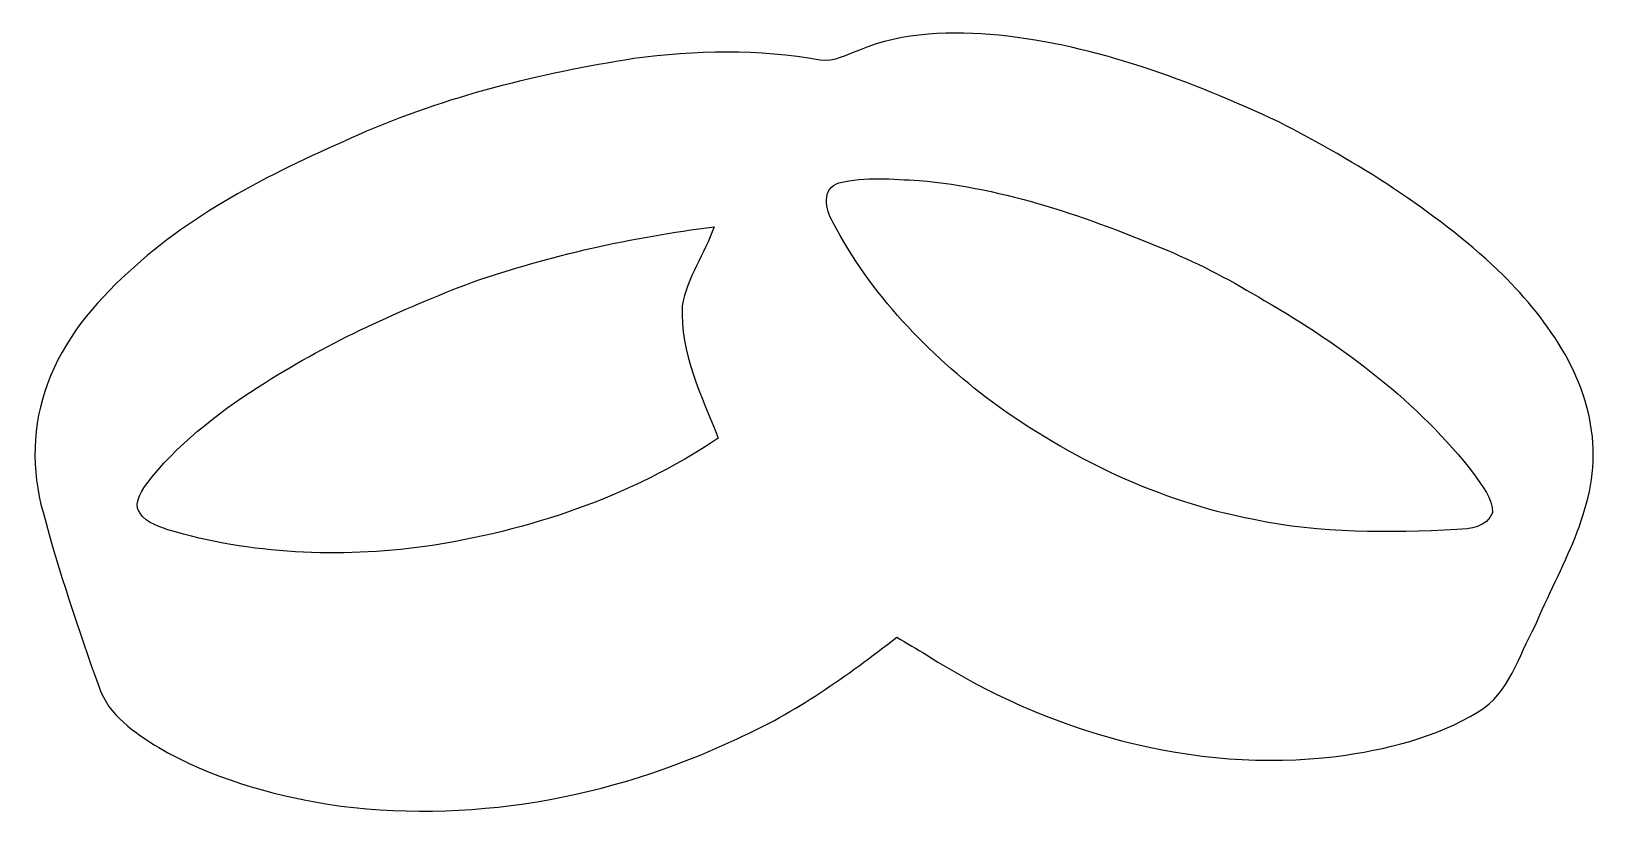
# Model space of a CAD drawing. Header units: centimetres. Extents: x -6.4 to 3.6, y -5.9 to -0.8.
import ezdxf

# ---------------------------------------------------------------- set-up
doc = ezdxf.new("R2010")
doc.units = ezdxf.units.CM
doc.header["$MEASUREMENT"] = 0
doc.layers.add('Camada 1', color=7, linetype='Continuous')

msp = doc.modelspace()

# ---------------------------------------------------------------- linework, layer by layer
at = {"layer": 'Camada 1', "color": 143}
for points, knots in [([(-1.11986, -0.95508), (-0.83798, -0.83585), (-0.52472, -0.83478), (-0.22451, -0.85911), (-0.22451, -0.85911), (0.40555, -0.92616), (1.00598, -1.15264), (1.57747, -1.41722), (1.57747, -1.41722), (2.08125, -1.67827), (2.57053, -1.9806), (2.98575, -2.37043), (2.98575, -2.37043), (3.29056, -2.66888), (3.5675, -3.04387), (3.59642, -3.4838), (3.59642, -3.4838), (3.62711, -3.9103), (3.38334, -4.28247), (3.22424, -4.65995), (3.22424, -4.65995), (3.1177, -4.85081), (3.05984, -5.09386), (2.85948, -5.21134), (2.85948, -5.21134), (2.58395, -5.38066), (2.26327, -5.45546), (1.94613, -5.49885), (1.94613, -5.49885), (1.02538, -5.60997), (0.08628, -5.34258), (-0.68841, -4.84587), (-0.68841, -4.84587), (-0.75156, -4.80635), (-0.81717, -4.77107), (-0.88032, -4.73156), (-0.88032, -4.73156), (-1.20028, -4.98169), (-1.5333, -5.22016), (-1.90691, -5.3849), (-1.90691, -5.3849), (-2.72005, -5.77155), (-3.64609, -5.93806), (-4.54003, -5.80648), (-4.54003, -5.80648), (-4.91751, -5.74297), (-5.29392, -5.63574), (-5.62659, -5.4424), (-5.62659, -5.4424), (-5.78181, -5.34646), (-5.94938, -5.23426), (-6.01077, -5.05295), (-6.01077, -5.05295), (-6.14482, -4.68288), (-6.2683, -4.30822), (-6.37096, -3.92828), (-6.37096, -3.92828), (-6.4461, -3.65877), (-6.44151, -3.36525), (-6.34202, -3.10244), (-6.34202, -3.10244), (-6.24008, -2.82022), (-6.04286, -2.58421), (-5.82274, -2.38558), (-5.82274, -2.38558), (-5.3987, -1.98907), (-4.86953, -1.73153), (-4.34248, -1.50118), (-4.34248, -1.50118), (-3.78051, -1.25141), (-3.17796, -1.10713), (-2.57224, -1.01046), (-2.57224, -1.01046), (-2.17502, -0.95754), (-1.76862, -0.94872), (-1.37316, -1.02034), (-1.37316, -1.02034), (-1.28285, -1.03692), (-1.2024, -0.98259), (-1.11986, -0.95508)], [0, 0, 0, 0, 0.04761905, 0.04761905, 0.04761905, 0.04761905, 0.0952381, 0.0952381, 0.0952381, 0.0952381, 0.14285714, 0.14285714, 0.14285714, 0.14285714, 0.19047619, 0.19047619, 0.19047619, 0.19047619, 0.23809524, 0.23809524, 0.23809524, 0.23809524, 0.28571429, 0.28571429, 0.28571429, 0.28571429, 0.33333333, 0.33333333, 0.33333333, 0.33333333, 0.38095238, 0.38095238, 0.38095238, 0.38095238, 0.42857143, 0.42857143, 0.42857143, 0.42857143, 0.47619048, 0.47619048, 0.47619048, 0.47619048, 0.52380952, 0.52380952, 0.52380952, 0.52380952, 0.57142857, 0.57142857, 0.57142857, 0.57142857, 0.61904762, 0.61904762, 0.61904762, 0.61904762, 0.66666667, 0.66666667, 0.66666667, 0.66666667, 0.71428571, 0.71428571, 0.71428571, 0.71428571, 0.76190476, 0.76190476, 0.76190476, 0.76190476, 0.80952381, 0.80952381, 0.80952381, 0.80952381, 0.85714286, 0.85714286, 0.85714286, 0.85714286, 0.9047619, 0.9047619, 0.9047619, 0.9047619, 1, 1, 1, 1]), ([(-1.25249, -1.80915), (-1.25249, -1.80915), (-1.25249, -1.80915), (-1.25249, -1.80915), (-1.25249, -1.80915), (-1.36434, -1.84548), (-1.34105, -1.98342), (-1.2913, -2.06138), (-1.2913, -2.06138), (-1.05072, -2.52494), (-0.67959, -2.90983), (-0.26437, -3.22097), (-0.26437, -3.22097), (0.23586, -3.58398), (0.8063, -3.8595), (1.41589, -3.97591), (1.41589, -3.97591), (1.84453, -4.06588), (2.2855, -4.06199), (2.72083, -4.04011), (2.72083, -4.04011), (2.8062, -4.03518), (2.91556, -4.02495), (2.95119, -3.93181), (2.95119, -3.93181), (2.95119, -3.83762), (2.88452, -3.76071), (2.83441, -3.68664), (2.83441, -3.68664), (2.47423, -3.21814), (1.99093, -2.86008), (1.48328, -2.56587), (1.48328, -2.56587), (1.28184, -2.4452), (1.07512, -2.33267), (0.85781, -2.24343), (0.85781, -2.24343), (0.34803, -2.03034), (-0.18217, -1.84267), (-0.73604, -1.79468), (-0.73604, -1.79468), (-0.90783, -1.78552), (-1.08387, -1.76893), (-1.25249, -1.80915)], [0, 0, 0, 0, 0.08333333, 0.08333333, 0.08333333, 0.08333333, 0.16666667, 0.16666667, 0.16666667, 0.16666667, 0.25, 0.25, 0.25, 0.25, 0.33333333, 0.33333333, 0.33333333, 0.33333333, 0.41666667, 0.41666667, 0.41666667, 0.41666667, 0.5, 0.5, 0.5, 0.5, 0.58333333, 0.58333333, 0.58333333, 0.58333333, 0.66666667, 0.66666667, 0.66666667, 0.66666667, 0.75, 0.75, 0.75, 0.75, 0.83333333, 0.83333333, 0.83333333, 0.83333333, 1, 1, 1, 1]), ([(-3.60941, -2.44768), (-3.60941, -2.44768), (-3.60941, -2.44768), (-3.60941, -2.44768), (-3.60941, -2.44768), (-4.06979, -2.62583), (-4.5231, -2.82833), (-4.9408, -3.09291), (-4.9408, -3.09291), (-5.2103, -3.2619), (-5.46748, -3.45768), (-5.6721, -3.70287), (-5.6721, -3.70287), (-5.7162, -3.76213), (-5.77265, -3.82564), (-5.76417, -3.90501), (-5.76417, -3.90501), (-5.73065, -3.98473), (-5.64423, -4.01577), (-5.56803, -4.04047), (-5.56803, -4.04047), (-5.03428, -4.20063), (-4.46596, -4.22285), (-3.91562, -4.14947), (-3.91562, -4.14947), (-3.24887, -4.05), (-2.59024, -3.82951), (-2.0286, -3.45203), (-2.0286, -3.45203), (-2.1348, -3.17899), (-2.27484, -2.90276), (-2.26003, -2.60149), (-2.26003, -2.60149), (-2.2297, -2.41911), (-2.11609, -2.26564), (-2.05543, -2.09313), (-2.05543, -2.09313), (-2.58352, -2.15769), (-3.10565, -2.27588), (-3.60941, -2.44768)], [0, 0, 0, 0, 0.09090909, 0.09090909, 0.09090909, 0.09090909, 0.18181818, 0.18181818, 0.18181818, 0.18181818, 0.27272727, 0.27272727, 0.27272727, 0.27272727, 0.36363636, 0.36363636, 0.36363636, 0.36363636, 0.45454545, 0.45454545, 0.45454545, 0.45454545, 0.54545455, 0.54545455, 0.54545455, 0.54545455, 0.63636364, 0.63636364, 0.63636364, 0.63636364, 0.72727273, 0.72727273, 0.72727273, 0.72727273, 0.81818182, 0.81818182, 0.81818182, 0.81818182, 1, 1, 1, 1])]:
    msp.add_open_spline(points, degree=3, knots=knots, dxfattribs=at)

doc.saveas('drawing.dxf')
